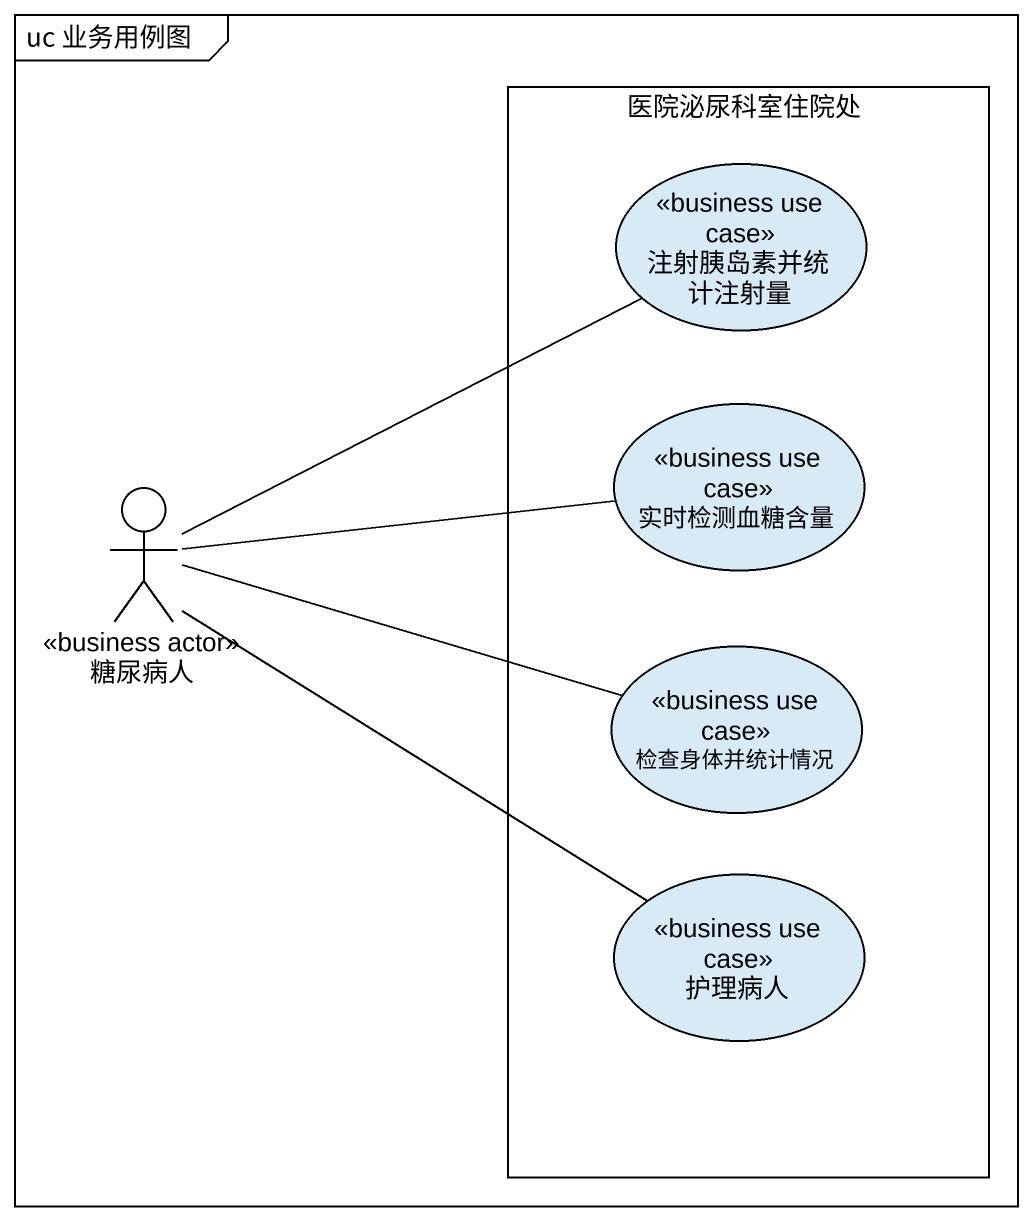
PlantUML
@startuml
mainframe uc 业务用例图
rectangle 医院泌尿科室住院处 {
  usecase 注射胰岛素并统计注射量 <<business use case>>
  usecase 实时检测血糖含量 <<business use case>>
  usecase 检查身体并统计情况 <<business use case>>
  usecase 护理病人 <<business use case>>
}
actor 糖尿病人 <<business actor>>
糖尿病人 -right- 注射胰岛素并统计注射量
糖尿病人 -right- 实时检测血糖含量
糖尿病人 -right- 检查身体并统计情况
糖尿病人 -- 护理病人
@enduml
